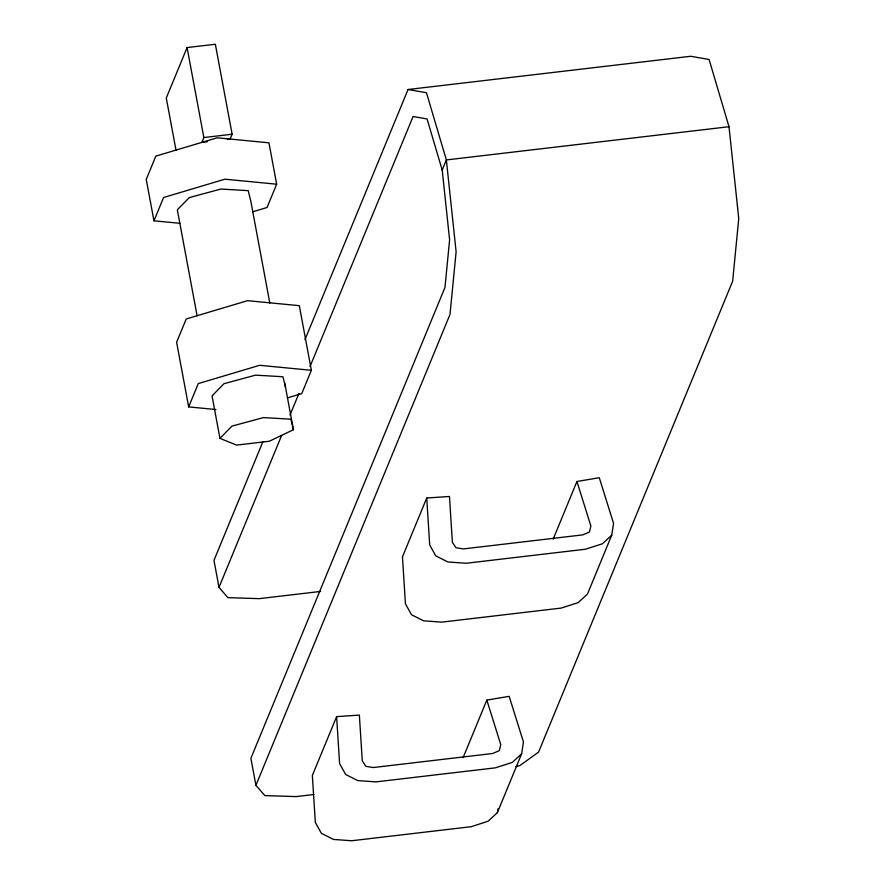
<?xml version="1.0" encoding="UTF-8"?>
<svg xmlns="http://www.w3.org/2000/svg" width="885" height="885" viewBox="0 0 885 885"><rect width="100%" height="100%" fill="white"/><g stroke="black" fill="none" stroke-linecap="round" stroke-linejoin="round"><path stroke-width="1.33" d="M497.37 812.662L521.63 753.81L523.455 741.973L509.163 696.34L486.827 700.101L500.777 744.639L499.328 750.646L492.68 753.5L373.249 767.538L365.848 766.333L362.275 760.923L359.365 715.091L336.61 716.629L312.35 775.492L315.337 822.442L321.399 833.349L333.479 839.434L351.666 840.75L471.097 826.712L488.033 821.269L497.37 812.662L497.978 808.724M576.943 481.484L590.881 526.011L589.432 532.018L582.784 534.872L463.364 548.921L455.963 547.715L452.379 542.295L449.469 496.474L426.725 498.012L402.465 556.864L405.441 603.824L411.514 614.732L423.583 620.816L441.781 622.133L561.201 608.083L578.137 602.652L587.474 594.045L611.734 535.182L613.559 523.345L599.278 477.723L576.943 481.484L553.191 539.087M227.434 139.376L230.133 139.056L232.124 134.232L215.343 44.25L187.078 47.569L166.28 98.025L176.049 150.395M153.968 220.807L163.57 197.499L224.923 179.19L276.662 184.202L268.94 142.817L217.201 137.806L155.849 156.103L146.246 179.412L153.968 220.807L179.832 223.308M187.078 47.569L203.86 137.551L201.868 142.385L207.256 141.744M276.662 184.202L267.049 207.51L252.69 211.792M188.671 406.901L198.273 383.592L259.626 365.295L311.365 370.295L299.307 305.668L247.568 300.668L186.226 318.965L176.613 342.274L188.671 406.901L215.907 409.534M262.889 441.703L213.971 560.382L219.004 587.375L227.899 597.64L259.183 598.658L320.624 591.434M304.971 339.619L408.051 89.507L690.698 56.275L709.095 59.494L728.997 126.71L738.754 218.551L732.647 281.22L538.567 752.095L519.86 765.614L515.933 766.587M219.004 587.375L281.596 435.52M290.014 415.098L298.953 393.405M310.004 366.611L413.085 116.499L427.068 118.944L442.201 170.031L449.613 239.824L444.967 287.459L250.886 758.334L255.92 785.327L264.814 795.593L296.099 796.6L313.843 794.52M311.365 370.295L301.752 393.604L287.393 397.885M442.201 170.031L446.361 159.931L426.448 92.715L408.051 89.507M255.92 785.327L450 314.452L456.118 251.782L446.361 159.931L728.997 126.71M463.087 757.715L486.827 700.101M219.956 438.363L231.925 426.127L263.476 417.587L290.855 419.191L293.444 429.723L269.283 441.25L236.583 445.089L219.956 438.363L212.046 395.916L224.016 383.681L255.566 375.151L282.934 376.744L285.523 387.276M611.734 535.182L602.397 543.788L585.461 549.231L466.041 563.269L447.843 561.953L435.774 555.88L429.701 544.961L426.725 498.012M521.63 753.81L512.293 762.405L495.357 767.848L375.926 781.886L357.739 780.581L345.659 774.497L339.597 763.589L336.61 716.629M203.86 137.551L232.124 134.232M269.814 303.057L250.82 201.183L248.231 190.651L220.852 189.047L189.302 197.576L177.332 209.822L197.101 315.768M284.76 383.205L293.444 429.723"/></g></svg>
